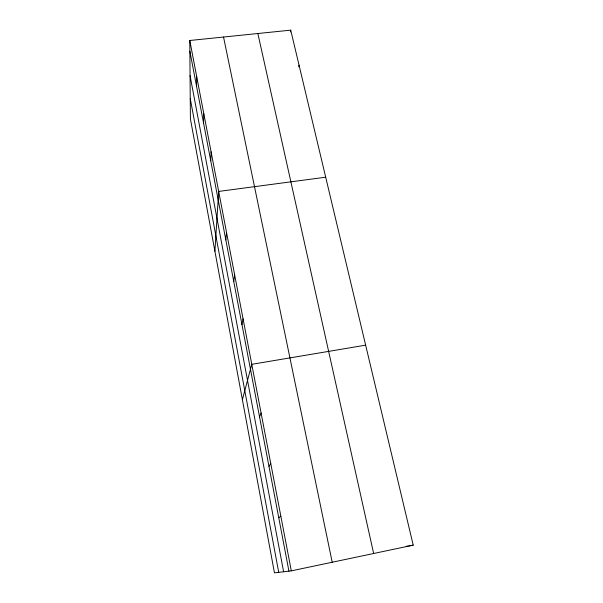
<?xml version="1.0" encoding="UTF-8"?>
<svg xmlns="http://www.w3.org/2000/svg" width="603" height="603" viewBox="0 0 603 603"><rect width="100%" height="100%" fill="white"/><g stroke="black" fill="none" stroke-linecap="round" stroke-linejoin="round"><path stroke-width="0.9" d="M196.608 86.591L196.661 76.4M203.558 123.08L203.761 113.485M210.741 160.76L211.095 151.805M214.902 251.232L218.678 191.43L325.695 177.207M225.824 239.941L226.524 232.411M233.753 281.563L234.642 274.84M290.405 31.936L290.721 30.15L189.787 40.491L190.397 118.889L274.463 572.85L291.309 570.868L413.213 545.15L290.721 30.15M241.961 324.64L243.054 318.776M298.704 66.873L299.05 65.169M242.398 399.699L251.775 364.318L365.644 345.157M259.546 416.899L261.091 412.995M268.968 466.36L270.77 463.571M278.759 517.743L280.84 516.153M406.181 546.341L407.982 546.032M408.857 545.888L413.213 545.15M257.858 33.519L373.649 553.494M223.54 37.032L332.208 562.237M189.787 40.491L291.309 570.868M189.87 51.24L288.935 571.147M190.058 75.646L283.614 571.772M190.239 98.553L278.722 572.345"/></g></svg>
